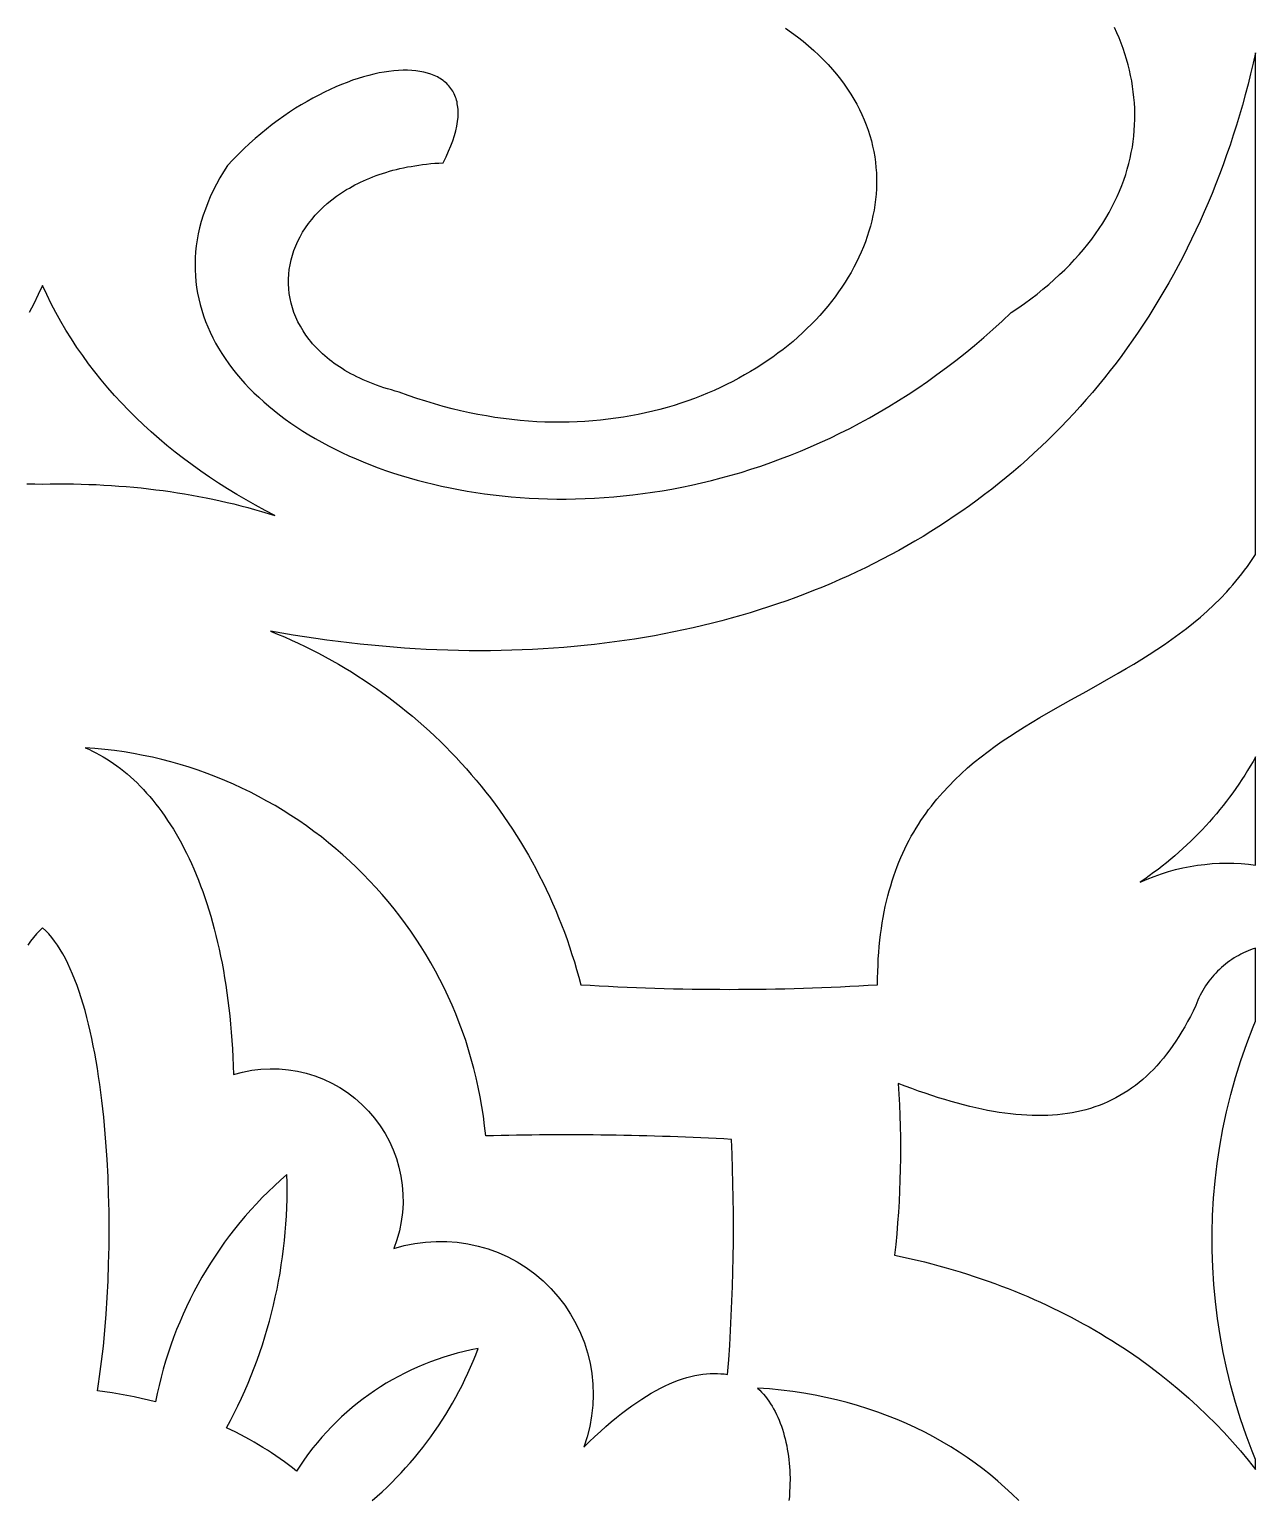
# Model space of a CAD drawing. Extents: x -4950 to -2150, y -1354 to 1346.
# Drawn here: x -2500.7 to -2349.8, y -991.5 to -810.6 of the extents above; entities that cross this region are included whole.
import ezdxf

# ---------------------------------------------------------------- set-up
doc = ezdxf.new("R2010")
doc.units = 0
doc.layers.add('LAYER_1', color=18, linetype='CONTINUOUS')

msp = doc.modelspace()

# ---------------------------------------------------------------- linework, layer by layer
at = {"layer": 'LAYER_1'}
for points in [[(-2407.71, -810.46), (-2406.96, -810.99), (-2406.23, -811.53), (-2405.54, -812.08), (-2404.87, -812.64), (-2404.22, -813.2), (-2403.61, -813.77), (-2403.02, -814.35), (-2402.46, -814.94), (-2401.93, -815.53), (-2401.42, -816.13), (-2400.94, -816.73), (-2400.48, -817.34), (-2400.05, -817.96), (-2399.65, -818.57), (-2399.27, -819.2), (-2398.92, -819.83), (-2398.59, -820.46), (-2398.28, -821.1), (-2398.01, -821.73), (-2397.75, -822.38), (-2397.52, -823.02), (-2397.31, -823.67), (-2397.13, -824.32), (-2396.97, -824.97), (-2396.83, -825.63), (-2396.72, -826.29), (-2396.63, -826.94), (-2396.56, -827.6), (-2396.51, -828.26), (-2396.49, -828.92), (-2396.49, -829.58), (-2396.51, -830.24), (-2396.55, -830.9), (-2396.61, -831.55), (-2396.7, -832.21), (-2396.8, -832.87), (-2396.93, -833.52), (-2397.08, -834.17), (-2397.24, -834.82), (-2397.43, -835.47), (-2397.64, -836.11), (-2397.86, -836.75), (-2398.11, -837.39), (-2398.37, -838.02), (-2398.66, -838.66), (-2398.96, -839.28), (-2399.28, -839.9), (-2399.62, -840.52), (-2399.98, -841.13), (-2400.35, -841.74), (-2400.75, -842.34), (-2401.16, -842.93), (-2401.58, -843.52), (-2402.03, -844.1), (-2402.49, -844.68), (-2402.97, -845.25), (-2403.46, -845.81), (-2403.98, -846.36), (-2404.5, -846.91), (-2405.05, -847.45), (-2405.61, -847.97), (-2406.18, -848.49), (-2406.77, -849.01), (-2407.37, -849.51), (-2407.99, -850), (-2408.63, -850.48), (-2409.27, -850.95), (-2409.94, -851.41), (-2410.61, -851.87), (-2411.3, -852.3), (-2412, -852.73), (-2412.72, -853.15), (-2413.45, -853.55), (-2414.19, -853.95), (-2414.95, -854.33), (-2415.71, -854.69), (-2416.49, -855.05), (-2417.29, -855.39), (-2418.09, -855.72), (-2418.9, -856.03), (-2419.73, -856.33), (-2420.57, -856.62), (-2421.41, -856.89), (-2422.27, -857.14), (-2423.14, -857.38), (-2424.02, -857.6), (-2424.91, -857.81), (-2425.81, -858.01), (-2426.72, -858.18), (-2427.64, -858.34), (-2428.57, -858.48), (-2429.5, -858.61), (-2430.45, -858.71), (-2431.4, -858.8), (-2432.37, -858.87), (-2433.34, -858.93), (-2434.32, -858.96), (-2435.3, -858.97), (-2436.3, -858.97), (-2437.3, -858.94), (-2438.31, -858.9), (-2439.32, -858.84), (-2440.34, -858.75), (-2441.37, -858.65), (-2442.41, -858.52), (-2443.45, -858.37), (-2444.49, -858.2), (-2445.55, -858.01), (-2446.6, -857.8), (-2447.67, -857.56), (-2448.73, -857.3), (-2449.81, -857.02), (-2450.88, -856.72), (-2451.96, -856.39), (-2453.05, -856.04), (-2454.14, -855.66), (-2455.23, -855.26), (-2455.72, -855.13), (-2456.19, -855), (-2456.66, -854.86), (-2457.12, -854.72), (-2457.57, -854.57), (-2458.01, -854.41), (-2458.44, -854.25), (-2458.86, -854.09), (-2459.27, -853.92), (-2459.68, -853.74), (-2460.07, -853.56), (-2460.46, -853.37), (-2460.83, -853.18), (-2461.2, -852.99), (-2461.56, -852.79), (-2461.91, -852.58), (-2462.25, -852.37), (-2462.58, -852.16), (-2462.91, -851.94), (-2463.22, -851.72), (-2463.53, -851.5), (-2463.82, -851.27), (-2464.11, -851.03), (-2464.39, -850.8), (-2464.66, -850.56), (-2464.92, -850.31), (-2465.18, -850.07), (-2465.42, -849.82), (-2465.66, -849.56), (-2465.89, -849.31), (-2466.11, -849.05), (-2466.32, -848.78), (-2466.71, -848.25), (-2467.07, -847.71), (-2467.4, -847.16), (-2467.7, -846.6), (-2467.96, -846.04), (-2468.19, -845.46), (-2468.38, -844.89), (-2468.54, -844.3), (-2468.67, -843.72), (-2468.77, -843.13), (-2468.83, -842.54), (-2468.86, -841.94), (-2468.86, -841.35), (-2468.83, -840.76), (-2468.76, -840.17), (-2468.66, -839.58), (-2468.54, -838.99), (-2468.38, -838.41), (-2468.19, -837.83), (-2467.96, -837.26), (-2467.71, -836.69), (-2467.43, -836.14), (-2467.12, -835.59), (-2466.77, -835.05), (-2466.4, -834.52), (-2465.99, -834), (-2465.56, -833.49), (-2465.1, -832.99), (-2464.6, -832.51), (-2464.08, -832.04), (-2463.53, -831.59), (-2462.95, -831.15), (-2462.34, -830.73), (-2461.7, -830.33), (-2461.37, -830.14), (-2461.03, -829.95), (-2460.69, -829.76), (-2460.34, -829.58), (-2459.98, -829.41), (-2459.61, -829.24), (-2459.24, -829.07), (-2458.86, -828.92), (-2458.47, -828.76), (-2458.08, -828.61), (-2457.68, -828.47), (-2457.27, -828.34), (-2456.86, -828.21), (-2456.44, -828.08), (-2456.01, -827.96), (-2455.58, -827.85), (-2455.14, -827.75), (-2454.69, -827.65), (-2454.23, -827.55), (-2453.77, -827.47), (-2453.3, -827.39), (-2452.83, -827.32), (-2452.35, -827.25), (-2451.86, -827.19), (-2451.36, -827.14), (-2450.86, -827.1), (-2450.35, -827.06), (-2449.84, -827.03), (-2449.47, -826.32), (-2449.15, -825.62), (-2448.87, -824.95), (-2448.63, -824.31), (-2448.43, -823.68), (-2448.26, -823.08), (-2448.14, -822.51), (-2448.05, -821.96), (-2447.99, -821.43), (-2447.98, -820.92), (-2447.99, -820.44), (-2448.04, -819.98), (-2448.08, -819.76), (-2448.12, -819.55), (-2448.17, -819.34), (-2448.23, -819.13), (-2448.3, -818.94), (-2448.38, -818.74), (-2448.46, -818.56), (-2448.55, -818.38), (-2448.65, -818.2), (-2448.75, -818.04), (-2448.87, -817.87), (-2448.99, -817.72), (-2449.11, -817.56), (-2449.24, -817.42), (-2449.38, -817.28), (-2449.53, -817.15), (-2449.68, -817.02), (-2449.84, -816.9), (-2450.01, -816.78), (-2450.18, -816.67), (-2450.36, -816.56), (-2450.54, -816.46), (-2450.73, -816.37), (-2450.93, -816.28), (-2451.34, -816.12), (-2451.77, -815.99), (-2452.22, -815.87), (-2452.69, -815.78), (-2453.18, -815.71), (-2453.69, -815.67), (-2454.22, -815.65), (-2454.76, -815.65), (-2455.32, -815.67), (-2455.9, -815.71), (-2456.49, -815.78), (-2457.1, -815.87), (-2457.72, -815.98), (-2458.35, -816.12), (-2458.99, -816.28), (-2459.64, -816.46), (-2460.3, -816.66), (-2460.97, -816.88), (-2461.65, -817.13), (-2462.34, -817.4), (-2463.03, -817.69), (-2463.73, -818), (-2464.44, -818.33), (-2465.14, -818.69), (-2465.85, -819.07), (-2466.57, -819.47), (-2467.28, -819.89), (-2468, -820.33), (-2468.72, -820.8), (-2469.43, -821.29), (-2470.14, -821.8), (-2470.86, -822.33), (-2471.56, -822.88), (-2472.27, -823.46), (-2472.97, -824.05), (-2473.66, -824.67), (-2474.35, -825.31), (-2475.03, -825.97), (-2475.7, -826.65), (-2476.36, -827.35), (-2476.85, -828.13), (-2477.31, -828.9), (-2477.73, -829.67), (-2478.12, -830.44), (-2478.48, -831.21), (-2478.8, -831.98), (-2479.09, -832.74), (-2479.36, -833.5), (-2479.59, -834.26), (-2479.79, -835.02), (-2479.96, -835.77), (-2480.1, -836.52), (-2480.21, -837.26), (-2480.29, -838.01), (-2480.34, -838.74), (-2480.36, -839.48), (-2480.35, -840.21), (-2480.32, -840.94), (-2480.26, -841.66), (-2480.17, -842.37), (-2480.05, -843.08), (-2479.91, -843.79), (-2479.74, -844.49), (-2479.54, -845.18), (-2479.32, -845.87), (-2479.07, -846.55), (-2478.8, -847.23), (-2478.5, -847.9), (-2478.18, -848.56), (-2477.83, -849.22), (-2477.46, -849.86), (-2477.07, -850.51), (-2476.65, -851.14), (-2476.21, -851.76), (-2475.75, -852.38), (-2475.26, -852.99), (-2474.76, -853.59), (-2474.23, -854.18), (-2473.68, -854.76), (-2473.11, -855.34), (-2472.52, -855.9), (-2471.91, -856.46), (-2471.28, -857), (-2470.63, -857.54), (-2469.96, -858.06), (-2469.27, -858.58), (-2468.56, -859.08), (-2467.84, -859.57), (-2467.1, -860.05), (-2466.34, -860.53), (-2465.56, -860.98), (-2464.76, -861.43), (-2463.95, -861.87), (-2463.12, -862.29), (-2462.28, -862.7), (-2461.42, -863.1), (-2460.55, -863.49), (-2459.66, -863.86), (-2458.75, -864.22), (-2457.83, -864.57), (-2456.9, -864.9), (-2455.95, -865.22), (-2455, -865.53), (-2454.02, -865.82), (-2453.04, -866.1), (-2452.04, -866.36), (-2451.03, -866.61), (-2450.01, -866.84), (-2448.98, -867.06), (-2447.94, -867.26), (-2446.88, -867.45), (-2445.82, -867.62), (-2444.74, -867.78), (-2443.66, -867.92), (-2442.57, -868.04), (-2441.46, -868.14), (-2440.35, -868.23), (-2439.24, -868.31), (-2438.11, -868.36), (-2436.97, -868.4), (-2435.83, -868.42), (-2434.68, -868.42), (-2433.53, -868.4), (-2432.36, -868.37), (-2431.2, -868.31), (-2430.02, -868.24), (-2428.84, -868.15), (-2427.66, -868.04), (-2426.47, -867.91), (-2425.27, -867.76), (-2424.08, -867.59), (-2422.88, -867.4), (-2421.67, -867.19), (-2420.46, -866.96), (-2419.25, -866.71), (-2418.04, -866.44), (-2416.82, -866.14), (-2415.61, -865.83), (-2414.39, -865.49), (-2413.17, -865.14), (-2411.95, -864.76), (-2410.73, -864.36), (-2409.51, -863.93), (-2408.29, -863.49), (-2407.07, -863.02), (-2405.85, -862.53), (-2404.63, -862.01), (-2403.42, -861.47), (-2402.2, -860.91), (-2400.99, -860.33), (-2399.78, -859.72), (-2398.57, -859.08), (-2397.37, -858.42), (-2396.17, -857.74), (-2394.97, -857.03), (-2393.78, -856.3), (-2392.59, -855.54), (-2391.41, -854.76), (-2390.23, -853.95), (-2389.06, -853.11), (-2387.9, -852.25), (-2386.74, -851.37), (-2385.58, -850.45), (-2384.44, -849.51), (-2383.3, -848.54), (-2382.17, -847.55), (-2381.04, -846.53), (-2379.93, -845.48), (-2379.09, -844.91), (-2378.28, -844.35), (-2377.5, -843.77), (-2376.74, -843.19), (-2376.01, -842.6), (-2375.3, -842.01), (-2374.62, -841.41), (-2373.96, -840.8), (-2373.32, -840.19), (-2372.71, -839.58), (-2372.12, -838.95), (-2371.56, -838.33), (-2371.02, -837.7), (-2370.5, -837.06), (-2370.01, -836.42), (-2369.54, -835.78), (-2369.09, -835.13), (-2368.66, -834.48), (-2368.26, -833.83), (-2367.88, -833.17), (-2367.52, -832.51), (-2367.19, -831.85), (-2366.87, -831.18), (-2366.58, -830.51), (-2366.31, -829.84), (-2366.06, -829.17), (-2365.83, -828.49), (-2365.63, -827.82), (-2365.44, -827.14), (-2365.28, -826.46), (-2365.14, -825.78), (-2365.01, -825.1), (-2364.91, -824.42), (-2364.83, -823.74), (-2364.77, -823.06), (-2364.73, -822.38), (-2364.7, -821.7), (-2364.7, -821.02), (-2364.72, -820.34), (-2364.75, -819.66), (-2364.81, -818.99), (-2364.89, -818.31), (-2364.98, -817.63), (-2365.09, -816.96), (-2365.22, -816.29), (-2365.37, -815.62), (-2365.54, -814.96), (-2365.73, -814.29), (-2365.93, -813.63), (-2366.15, -812.97), (-2366.39, -812.32), (-2366.65, -811.67), (-2366.92, -811.02), (-2367.21, -810.37)], [(-2501.04, -866.56), (-2500.09, -866.57), (-2499.13, -866.59), (-2498.17, -866.57), (-2497.22, -866.56), (-2496.27, -866.56), (-2495.32, -866.57), (-2494.38, -866.59), (-2493.44, -866.62), (-2492.51, -866.65), (-2491.58, -866.7), (-2490.66, -866.75), (-2489.74, -866.82), (-2488.82, -866.89), (-2487.91, -866.97), (-2487, -867.06), (-2486.1, -867.16), (-2485.2, -867.27), (-2484.3, -867.38), (-2483.41, -867.51), (-2482.52, -867.64), (-2481.64, -867.78), (-2480.76, -867.94), (-2479.88, -868.1), (-2479.01, -868.27), (-2478.15, -868.44), (-2477.28, -868.63), (-2476.42, -868.83), (-2475.57, -869.03), (-2474.72, -869.24), (-2473.87, -869.47), (-2473.03, -869.7), (-2472.19, -869.94), (-2471.36, -870.19), (-2470.53, -870.44), (-2471.72, -869.83), (-2472.91, -869.19), (-2474.08, -868.53), (-2475.23, -867.86), (-2476.36, -867.17), (-2477.48, -866.46), (-2478.58, -865.73), (-2479.66, -864.99), (-2480.73, -864.23), (-2481.77, -863.45), (-2482.8, -862.65), (-2483.81, -861.84), (-2484.79, -861.01), (-2485.76, -860.16), (-2486.7, -859.29), (-2487.62, -858.41), (-2488.52, -857.51), (-2489.4, -856.6), (-2490.26, -855.67), (-2491.09, -854.72), (-2491.9, -853.76), (-2492.69, -852.78), (-2493.45, -851.78), (-2494.18, -850.77), (-2494.89, -849.75), (-2495.58, -848.7), (-2496.24, -847.65), (-2496.87, -846.57), (-2497.48, -845.48), (-2498.05, -844.38), (-2498.61, -843.26), (-2499.13, -842.13), (-2499.65, -843.26), (-2500.2, -844.38), (-2500.78, -845.48)], [(-2378.99, -991.69), (-2379.83, -990.88), (-2380.69, -990.08), (-2381.57, -989.3), (-2382.48, -988.54), (-2383.41, -987.81), (-2384.36, -987.09), (-2385.33, -986.4), (-2386.33, -985.73), (-2387.35, -985.09), (-2388.4, -984.46), (-2389.46, -983.86), (-2390.55, -983.29), (-2391.67, -982.74), (-2392.8, -982.22), (-2393.96, -981.72), (-2395.14, -981.25), (-2396.35, -980.8), (-2397.58, -980.39), (-2398.83, -980), (-2400.1, -979.64), (-2401.4, -979.31), (-2402.72, -979.01), (-2404.06, -978.73), (-2405.43, -978.49), (-2406.81, -978.28), (-2408.23, -978.11), (-2409.66, -977.96), (-2411.12, -977.85), (-2410.87, -978.09), (-2410.63, -978.35), (-2410.39, -978.61), (-2410.17, -978.89), (-2409.95, -979.17), (-2409.74, -979.47), (-2409.54, -979.78), (-2409.34, -980.09), (-2409.16, -980.42), (-2408.98, -980.75), (-2408.81, -981.1), (-2408.64, -981.45), (-2408.49, -981.81), (-2408.34, -982.18), (-2408.2, -982.55), (-2408.07, -982.93), (-2407.95, -983.32), (-2407.84, -983.72), (-2407.73, -984.12), (-2407.64, -984.53), (-2407.55, -984.95), (-2407.47, -985.37), (-2407.4, -985.8), (-2407.33, -986.23), (-2407.28, -986.67), (-2407.23, -987.11), (-2407.2, -987.55), (-2407.17, -988), (-2407.15, -988.46), (-2407.14, -988.91), (-2407.15, -989.84), (-2407.19, -990.77), (-2407.22, -991.24), (-2407.27, -991.71)]]:
    msp.add_lwpolyline(points, dxfattribs=at)
for points in [[(-2432.89, -928.21, 0.030769), (-2396.37, -928.21), (-2396.36, -927.39), (-2396.34, -926.58), (-2396.31, -925.78), (-2396.27, -925), (-2396.22, -924.24), (-2396.15, -923.48), (-2396.08, -922.74), (-2395.99, -922.02), (-2395.9, -921.3), (-2395.79, -920.6), (-2395.67, -919.91), (-2395.54, -919.23), (-2395.41, -918.57), (-2395.26, -917.92), (-2395.1, -917.27), (-2394.93, -916.64), (-2394.75, -916.03), (-2394.57, -915.42), (-2394.37, -914.82), (-2394.16, -914.24), (-2393.95, -913.67), (-2393.73, -913.1), (-2393.49, -912.55), (-2393.25, -912), (-2393, -911.47), (-2392.75, -910.95), (-2392.48, -910.43), (-2392.21, -909.93), (-2391.92, -909.43), (-2391.63, -908.95), (-2391.34, -908.47), (-2391.03, -908), (-2390.72, -907.54), (-2390.4, -907.09), (-2390.08, -906.64), (-2389.74, -906.21), (-2389.41, -905.78), (-2389.06, -905.36), (-2388.71, -904.95), (-2388.35, -904.54), (-2387.61, -903.75), (-2386.86, -902.98), (-2386.08, -902.24), (-2385.28, -901.52), (-2384.46, -900.83), (-2383.62, -900.16), (-2382.76, -899.5), (-2381.89, -898.86), (-2381.01, -898.24), (-2380.11, -897.64), (-2379.19, -897.04), (-2378.27, -896.46), (-2377.34, -895.89), (-2376.39, -895.33), (-2374.48, -894.22), (-2372.56, -893.14), (-2370.62, -892.06), (-2368.67, -890.97), (-2366.74, -889.86), (-2365.77, -889.3), (-2364.82, -888.73), (-2363.86, -888.15), (-2362.92, -887.56), (-2361.99, -886.95), (-2361.06, -886.33), (-2360.15, -885.69), (-2359.25, -885.03), (-2358.36, -884.36), (-2357.49, -883.66), (-2356.63, -882.95), (-2355.79, -882.21), (-2354.97, -881.44), (-2354.17, -880.65), (-2353.39, -879.83), (-2353.01, -879.41), (-2352.63, -878.98), (-2352.26, -878.54), (-2351.9, -878.1), (-2351.54, -877.64), (-2351.19, -877.18), (-2350.84, -876.71), (-2350.5, -876.24), (-2350.17, -875.75), (-2349.84, -875.25), (-2349.84, -813.48), (-2350.14, -814.79), (-2350.45, -816.09), (-2350.77, -817.37), (-2351.11, -818.65), (-2351.46, -819.92), (-2351.82, -821.17), (-2352.2, -822.41), (-2352.59, -823.64), (-2352.99, -824.87), (-2353.41, -826.07), (-2353.84, -827.27), (-2354.28, -828.46), (-2354.73, -829.64), (-2355.2, -830.8), (-2355.67, -831.95), (-2356.16, -833.09), (-2356.67, -834.22), (-2357.18, -835.34), (-2357.71, -836.45), (-2358.25, -837.55), (-2358.8, -838.63), (-2359.36, -839.7), (-2359.94, -840.77), (-2360.53, -841.82), (-2361.12, -842.85), (-2361.73, -843.88), (-2362.35, -844.9), (-2362.99, -845.9), (-2363.63, -846.89), (-2364.29, -847.87), (-2364.95, -848.84), (-2365.63, -849.8), (-2366.32, -850.75), (-2367.02, -851.68), (-2367.73, -852.6), (-2368.45, -853.51), (-2369.19, -854.41), (-2369.93, -855.3), (-2370.68, -856.18), (-2371.45, -857.04), (-2372.22, -857.89), (-2373.01, -858.73), (-2373.8, -859.56), (-2374.61, -860.38), (-2375.42, -861.18), (-2376.25, -861.97), (-2377.09, -862.75), (-2377.93, -863.52), (-2378.79, -864.28), (-2379.65, -865.02), (-2380.53, -865.76), (-2381.41, -866.48), (-2382.31, -867.19), (-2383.21, -867.88), (-2384.12, -868.57), (-2385.05, -869.24), (-2385.98, -869.9), (-2386.92, -870.55), (-2387.87, -871.19), (-2388.83, -871.81), (-2389.8, -872.42), (-2390.77, -873.02), (-2391.76, -873.61), (-2392.75, -874.18), (-2393.76, -874.75), (-2394.77, -875.3), (-2395.79, -875.83), (-2396.82, -876.36), (-2397.85, -876.87), (-2398.9, -877.38), (-2399.95, -877.86), (-2401.01, -878.34), (-2402.08, -878.81), (-2403.16, -879.26), (-2404.24, -879.7), (-2405.34, -880.12), (-2406.44, -880.54), (-2407.55, -880.94), (-2408.66, -881.33), (-2409.79, -881.71), (-2410.92, -882.07), (-2412.06, -882.42), (-2413.2, -882.76), (-2414.36, -883.09), (-2415.52, -883.4), (-2416.68, -883.7), (-2417.86, -883.99), (-2419.04, -884.27), (-2420.23, -884.53), (-2421.42, -884.78), (-2422.62, -885.02), (-2423.83, -885.24), (-2425.04, -885.45), (-2426.26, -885.65), (-2427.49, -885.84), (-2428.72, -886.01), (-2429.96, -886.17), (-2431.21, -886.32), (-2432.46, -886.46), (-2433.72, -886.58), (-2434.98, -886.69), (-2436.25, -886.79), (-2437.53, -886.87), (-2438.81, -886.94), (-2440.1, -887), (-2441.39, -887.04), (-2442.69, -887.07), (-2443.99, -887.09), (-2445.3, -887.1), (-2446.61, -887.09), (-2447.93, -887.07), (-2449.26, -887.03), (-2450.59, -886.99), (-2451.92, -886.93), (-2453.26, -886.85), (-2454.6, -886.76), (-2455.95, -886.66), (-2457.3, -886.55), (-2458.66, -886.42), (-2460.02, -886.28), (-2461.39, -886.13), (-2462.76, -885.97), (-2464.14, -885.79), (-2465.51, -885.59), (-2466.9, -885.39), (-2468.29, -885.17), (-2469.68, -884.93), (-2471.07, -884.69), (-2470.21, -885.04), (-2469.35, -885.4), (-2468.49, -885.78), (-2467.65, -886.17), (-2466.81, -886.57), (-2465.97, -886.98), (-2465.15, -887.41), (-2464.33, -887.85), (-2463.51, -888.3), (-2462.7, -888.76), (-2461.9, -889.23), (-2461.11, -889.71), (-2460.33, -890.21), (-2459.55, -890.71), (-2458.78, -891.23), (-2458.02, -891.76), (-2457.26, -892.3), (-2456.52, -892.85), (-2455.78, -893.41), (-2455.05, -893.98), (-2454.32, -894.56), (-2453.61, -895.15), (-2452.91, -895.75), (-2452.21, -896.37), (-2451.52, -896.99), (-2450.84, -897.62), (-2450.17, -898.27), (-2449.51, -898.92), (-2448.86, -899.58), (-2448.22, -900.25), (-2447.59, -900.94), (-2446.97, -901.63), (-2446.36, -902.33), (-2445.75, -903.04), (-2445.16, -903.76), (-2444.58, -904.49), (-2444.01, -905.22), (-2443.44, -905.97), (-2442.89, -906.73), (-2442.35, -907.49), (-2441.82, -908.26), (-2441.3, -909.04), (-2440.8, -909.83), (-2440.3, -910.63), (-2439.81, -911.44), (-2439.34, -912.25), (-2438.88, -913.08), (-2438.43, -913.91), (-2437.99, -914.75), (-2437.56, -915.59), (-2437.14, -916.45), (-2436.74, -917.31), (-2436.35, -918.18), (-2435.97, -919.05), (-2435.61, -919.94), (-2435.25, -920.83), (-2434.91, -921.73), (-2434.58, -922.63), (-2434.27, -923.55), (-2433.97, -924.47), (-2433.68, -925.39), (-2433.4, -926.33), (-2433.14, -927.26)], [(-2432.53, -985.14), (-2431.84, -984.46), (-2431.16, -983.81), (-2430.48, -983.18), (-2429.81, -982.59), (-2429.16, -982.02), (-2428.51, -981.49), (-2427.87, -980.98), (-2427.24, -980.49), (-2426.61, -980.04), (-2426, -979.61), (-2425.39, -979.21), (-2424.8, -978.83), (-2424.21, -978.48), (-2423.63, -978.15), (-2423.06, -977.85), (-2422.5, -977.58), (-2421.95, -977.33), (-2421.41, -977.1), (-2420.88, -976.89), (-2420.36, -976.71), (-2419.84, -976.55), (-2419.34, -976.41), (-2418.84, -976.3), (-2418.36, -976.21), (-2417.88, -976.13), (-2417.41, -976.08), (-2416.96, -976.05), (-2416.51, -976.04), (-2416.07, -976.05), (-2415.64, -976.08), (-2415.23, -976.12), (-2414.82, -976.19), (-2414.68, -974.38), (-2414.56, -972.57), (-2414.45, -970.77), (-2414.36, -968.96), (-2414.28, -967.15), (-2414.22, -965.34), (-2414.17, -963.53), (-2414.13, -961.72), (-2414.11, -959.91), (-2414.1, -958.1), (-2414.11, -956.29), (-2414.13, -954.48), (-2414.16, -952.67), (-2414.21, -950.86), (-2414.27, -949.05), (-2414.35, -947.24, 0.020022), (-2444.59, -946.81), (-2444.72, -945.59), (-2444.88, -944.39), (-2445.06, -943.19), (-2445.27, -942), (-2445.5, -940.82), (-2445.76, -939.66), (-2446.05, -938.5), (-2446.36, -937.35), (-2446.69, -936.22), (-2447.05, -935.09), (-2447.44, -933.98), (-2447.84, -932.88), (-2448.27, -931.79), (-2448.73, -930.71), (-2449.21, -929.65), (-2449.7, -928.6), (-2450.23, -927.56), (-2450.77, -926.53), (-2451.33, -925.52), (-2451.92, -924.53), (-2452.52, -923.54), (-2453.15, -922.58), (-2453.8, -921.62), (-2454.47, -920.69), (-2455.15, -919.77), (-2455.86, -918.86), (-2456.59, -917.97), (-2457.33, -917.1), (-2458.09, -916.24), (-2458.87, -915.4), (-2459.67, -914.58), (-2460.49, -913.77), (-2461.32, -912.98), (-2462.17, -912.22), (-2463.03, -911.47), (-2463.92, -910.73), (-2464.81, -910.02), (-2465.73, -909.33), (-2466.65, -908.65), (-2467.6, -908), (-2468.56, -907.37), (-2469.53, -906.75), (-2470.51, -906.16), (-2471.51, -905.59), (-2472.53, -905.04), (-2473.55, -904.51), (-2474.59, -904), (-2475.64, -903.52), (-2476.71, -903.06), (-2477.78, -902.62), (-2478.87, -902.2), (-2479.96, -901.81), (-2481.07, -901.44), (-2482.19, -901.1), (-2483.32, -900.78), (-2484.46, -900.48), (-2485.61, -900.21), (-2486.76, -899.97), (-2487.93, -899.75), (-2489.1, -899.55), (-2490.29, -899.38), (-2491.48, -899.24), (-2492.68, -899.12), (-2493.88, -899.03), (-2493.44, -899.23), (-2492.99, -899.44), (-2492.55, -899.66), (-2492.11, -899.89), (-2491.68, -900.14), (-2491.25, -900.4), (-2490.82, -900.68), (-2490.39, -900.97), (-2489.97, -901.27), (-2489.54, -901.59), (-2489.13, -901.92), (-2488.71, -902.26), (-2488.3, -902.62), (-2487.9, -902.99), (-2487.5, -903.37), (-2487.1, -903.77), (-2486.7, -904.18), (-2486.32, -904.61), (-2485.93, -905.05), (-2485.55, -905.5), (-2485.18, -905.97), (-2484.81, -906.45), (-2484.44, -906.94), (-2484.08, -907.45), (-2483.73, -907.98), (-2483.38, -908.51), (-2483.03, -909.06), (-2482.7, -909.63), (-2482.37, -910.2), (-2482.04, -910.8), (-2481.72, -911.4), (-2481.41, -912.02), (-2481.1, -912.65), (-2480.8, -913.3), (-2480.51, -913.96), (-2480.22, -914.64), (-2479.95, -915.33), (-2479.67, -916.03), (-2479.41, -916.75), (-2479.15, -917.48), (-2478.91, -918.22), (-2478.66, -918.98), (-2478.43, -919.75), (-2478.21, -920.54), (-2477.99, -921.34), (-2477.78, -922.16), (-2477.58, -922.99), (-2477.39, -923.83), (-2477.21, -924.69), (-2477.04, -925.56), (-2476.87, -926.44), (-2476.72, -927.34), (-2476.57, -928.26), (-2476.43, -929.19), (-2476.31, -930.13), (-2476.19, -931.08), (-2476.08, -932.05), (-2475.99, -933.04), (-2475.9, -934.04), (-2475.82, -935.05), (-2475.76, -936.08), (-2475.7, -937.12), (-2475.66, -938.18), (-2475.63, -939.25, -0.629642), (-2455.91, -960.68, -0.625155)], [(-2349.84, -986.64), (-2350.25, -985.63), (-2350.99, -983.65), (-2351.68, -981.64), (-2352.3, -979.62), (-2352.87, -977.59), (-2353.37, -975.53), (-2353.82, -973.47), (-2354.2, -971.39), (-2354.52, -969.3), (-2354.78, -967.2), (-2354.98, -965.09), (-2355.12, -962.98), (-2355.19, -960.86), (-2355.19, -958.73), (-2355.14, -956.6), (-2355.01, -954.47), (-2354.83, -952.34), (-2354.57, -950.21), (-2354.26, -948.09), (-2353.87, -945.96), (-2353.42, -943.84), (-2352.9, -941.73), (-2352.31, -939.63), (-2351.65, -937.53), (-2350.92, -935.45), (-2350.13, -933.37), (-2349.84, -932.68), (-2349.84, -923.69), (-2350.15, -923.8), (-2350.45, -923.91), (-2350.75, -924.03), (-2351.05, -924.15), (-2351.35, -924.29), (-2351.64, -924.43), (-2351.92, -924.59), (-2352.2, -924.75), (-2352.48, -924.91), (-2352.76, -925.09), (-2353.02, -925.27), (-2353.29, -925.47), (-2353.54, -925.66), (-2353.8, -925.87), (-2354.04, -926.08), (-2354.29, -926.31), (-2354.52, -926.53), (-2354.75, -926.77), (-2354.97, -927.01), (-2355.19, -927.26), (-2355.4, -927.52), (-2355.6, -927.78), (-2355.8, -928.05), (-2355.99, -928.33), (-2356.17, -928.61), (-2356.34, -928.9), (-2356.51, -929.2), (-2356.66, -929.5), (-2356.81, -929.81), (-2356.95, -930.12), (-2357.09, -930.44), (-2357.21, -930.77), (-2357.54, -931.45), (-2357.87, -932.11), (-2358.21, -932.75), (-2358.56, -933.37), (-2358.91, -933.98), (-2359.27, -934.57), (-2359.64, -935.14), (-2360.02, -935.69), (-2360.4, -936.22), (-2360.79, -936.74), (-2361.19, -937.23), (-2361.59, -937.71), (-2362, -938.18), (-2362.42, -938.62), (-2362.85, -939.05), (-2363.28, -939.46), (-2363.73, -939.85), (-2364.17, -940.23), (-2364.63, -940.59), (-2365.1, -940.93), (-2365.57, -941.25), (-2366.05, -941.56), (-2366.53, -941.85), (-2367.03, -942.12), (-2367.53, -942.38), (-2368.04, -942.62), (-2368.56, -942.85), (-2369.09, -943.06), (-2369.63, -943.25), (-2370.17, -943.43), (-2370.72, -943.59), (-2371.28, -943.73), (-2371.85, -943.86), (-2372.43, -943.97), (-2373.01, -944.07), (-2373.6, -944.15), (-2374.21, -944.21), (-2374.82, -944.26), (-2375.43, -944.29), (-2376.06, -944.31), (-2376.7, -944.32), (-2377.34, -944.3), (-2378, -944.28), (-2378.66, -944.23), (-2379.33, -944.18), (-2380.01, -944.1), (-2380.7, -944.02), (-2381.4, -943.92), (-2382.1, -943.8), (-2382.82, -943.67), (-2383.54, -943.52), (-2384.28, -943.36), (-2385.02, -943.19), (-2385.78, -943), (-2386.54, -942.8), (-2387.31, -942.58), (-2388.09, -942.35), (-2388.88, -942.11), (-2389.68, -941.85), (-2390.49, -941.57), (-2391.31, -941.29), (-2392.14, -940.99), (-2392.98, -940.68), (-2393.83, -940.35, -0.045249), (-2394.27, -961.48), (-2393.35, -961.68), (-2392.42, -961.89), (-2391.51, -962.1), (-2390.6, -962.33), (-2389.7, -962.56), (-2388.81, -962.8), (-2387.92, -963.05), (-2387.05, -963.3), (-2386.18, -963.56), (-2385.31, -963.83), (-2384.46, -964.11), (-2383.61, -964.4), (-2382.77, -964.69), (-2381.94, -964.99), (-2381.11, -965.3), (-2380.29, -965.61), (-2379.48, -965.94), (-2378.68, -966.26), (-2377.89, -966.6), (-2377.1, -966.94), (-2376.32, -967.29), (-2375.54, -967.65), (-2374.78, -968.01), (-2374.02, -968.38), (-2373.27, -968.76), (-2372.52, -969.14), (-2371.79, -969.53), (-2371.06, -969.93), (-2370.34, -970.33), (-2369.63, -970.74), (-2368.92, -971.15), (-2368.22, -971.57), (-2367.53, -972), (-2366.85, -972.43), (-2366.17, -972.87), (-2365.5, -973.32), (-2364.19, -974.22), (-2362.9, -975.15), (-2361.65, -976.1), (-2360.42, -977.08), (-2359.23, -978.07), (-2358.06, -979.08), (-2356.93, -980.12), (-2355.83, -981.17), (-2354.75, -982.25), (-2353.71, -983.34), (-2352.7, -984.45), (-2351.71, -985.57), (-2350.76, -986.72), (-2349.84, -987.88)]]:
    msp.add_lwpolyline(points, format="xyb", close=True, dxfattribs=at)
msp.add_lwpolyline([(-2364.04, -915.58), (-2363.18, -915.21), (-2362.32, -914.87), (-2361.44, -914.56), (-2360.56, -914.28), (-2359.68, -914.04), (-2358.79, -913.83), (-2357.89, -913.65), (-2357, -913.5), (-2356.1, -913.39), (-2355.2, -913.3), (-2354.3, -913.26), (-2353.4, -913.24), (-2352.51, -913.25), (-2351.61, -913.3), (-2350.72, -913.38), (-2349.84, -913.5), (-2349.84, -900.15), (-2350.16, -900.72), (-2350.49, -901.29), (-2350.83, -901.85), (-2351.18, -902.4), (-2351.54, -902.95), (-2351.9, -903.5), (-2352.27, -904.04), (-2352.65, -904.57), (-2353.04, -905.1), (-2353.44, -905.62), (-2353.84, -906.14), (-2354.25, -906.65), (-2354.67, -907.16), (-2355.1, -907.66), (-2355.53, -908.16), (-2355.98, -908.65), (-2356.43, -909.13), (-2356.88, -909.61), (-2357.35, -910.08), (-2357.82, -910.54), (-2358.3, -911), (-2358.78, -911.45), (-2359.28, -911.89), (-2359.78, -912.33), (-2360.29, -912.76), (-2360.8, -913.19), (-2361.33, -913.6), (-2361.85, -914.01), (-2362.39, -914.41), (-2362.93, -914.81), (-2363.48, -915.2)], close=True, dxfattribs=at)
msp.add_lwpolyline([(-2458.57, -991.7), (-2457.94, -991.16), (-2457.33, -990.61), (-2456.73, -990.04), (-2456.15, -989.47), (-2455.57, -988.88), (-2455, -988.29), (-2454.44, -987.68), (-2453.9, -987.06), (-2453.36, -986.44), (-2452.84, -985.81), (-2452.33, -985.16), (-2451.83, -984.51), (-2451.34, -983.85), (-2450.87, -983.18), (-2450.4, -982.5), (-2449.95, -981.81), (-2449.51, -981.12), (-2449.08, -980.42), (-2448.67, -979.7), (-2448.27, -978.99), (-2447.88, -978.26), (-2447.5, -977.52), (-2447.14, -976.78), (-2446.79, -976.03), (-2446.45, -975.28), (-2446.12, -974.52), (-2445.81, -973.75), (-2445.52, -972.97, 0.209037), (-2467.87, -988.08), (-2468.36, -987.69), (-2468.86, -987.3), (-2469.37, -986.92), (-2469.88, -986.55), (-2470.4, -986.19), (-2470.93, -985.83), (-2471.46, -985.49), (-2472, -985.15), (-2472.54, -984.83), (-2473.09, -984.51), (-2473.64, -984.19), (-2474.2, -983.89), (-2475.33, -983.3), (-2476.48, -982.75), (-2476, -981.85), (-2475.54, -980.94), (-2475.09, -980.03), (-2474.66, -979.11), (-2474.24, -978.19), (-2473.84, -977.25), (-2473.46, -976.32), (-2473.09, -975.37), (-2472.73, -974.43), (-2472.4, -973.47), (-2472.07, -972.51), (-2471.77, -971.55), (-2471.48, -970.58), (-2471.2, -969.61), (-2470.95, -968.63), (-2470.7, -967.65), (-2470.48, -966.67), (-2470.27, -965.68), (-2470.08, -964.69), (-2469.9, -963.69), (-2469.74, -962.7), (-2469.59, -961.69), (-2469.47, -960.69), (-2469.35, -959.68), (-2469.26, -958.68), (-2469.18, -957.67), (-2469.12, -956.65), (-2469.07, -955.64), (-2469.04, -954.62), (-2469.03, -953.61), (-2469.04, -952.59), (-2469.06, -951.57), (-2469.84, -952.26), (-2470.6, -952.96), (-2471.35, -953.68), (-2472.08, -954.41), (-2472.8, -955.16), (-2473.49, -955.92), (-2474.18, -956.69), (-2474.84, -957.48), (-2475.49, -958.28), (-2476.11, -959.09), (-2476.73, -959.91), (-2477.32, -960.75), (-2477.9, -961.6), (-2478.45, -962.46), (-2478.99, -963.33), (-2479.51, -964.21), (-2480.02, -965.1), (-2480.5, -966.01), (-2480.97, -966.92), (-2481.41, -967.84), (-2481.84, -968.77), (-2482.24, -969.72), (-2482.63, -970.66), (-2483, -971.62), (-2483.35, -972.59), (-2483.68, -973.56), (-2483.98, -974.55), (-2484.27, -975.54), (-2484.54, -976.53), (-2484.78, -977.53), (-2485.01, -978.54), (-2485.21, -979.56), (-2486.09, -979.33), (-2486.97, -979.13), (-2487.86, -978.93), (-2488.75, -978.75), (-2489.65, -978.59), (-2490.55, -978.44), (-2491.46, -978.31), (-2492.37, -978.2), (-2492.23, -977.32), (-2492.1, -976.43), (-2491.86, -974.6), (-2491.64, -972.71), (-2491.46, -970.76), (-2491.3, -968.76), (-2491.16, -966.72), (-2491.06, -964.65), (-2490.99, -962.54), (-2490.94, -960.42), (-2490.93, -958.28), (-2490.94, -956.13), (-2490.99, -953.99), (-2491.07, -951.84), (-2491.18, -949.71), (-2491.32, -947.6), (-2491.5, -945.52), (-2491.6, -944.49), (-2491.71, -943.47), (-2491.82, -942.46), (-2491.95, -941.46), (-2492.08, -940.47), (-2492.22, -939.49), (-2492.38, -938.53), (-2492.54, -937.58), (-2492.7, -936.64), (-2492.88, -935.72), (-2493.07, -934.82), (-2493.26, -933.94), (-2493.47, -933.07), (-2493.68, -932.22), (-2493.9, -931.39), (-2494.13, -930.59), (-2494.38, -929.8), (-2494.63, -929.04), (-2494.88, -928.3), (-2495.15, -927.59), (-2495.43, -926.9), (-2495.72, -926.24), (-2496.02, -925.6), (-2496.32, -924.99), (-2496.64, -924.41), (-2496.96, -923.86), (-2497.3, -923.34), (-2497.65, -922.85), (-2498, -922.39), (-2498.37, -921.96), (-2498.74, -921.57), (-2499.13, -921.21), (-2499.51, -921.57), (-2499.89, -921.96), (-2500.25, -922.39), (-2500.61, -922.85), (-2500.95, -923.34)], format="xyb", dxfattribs=at)

doc.saveas('drawing.dxf')
